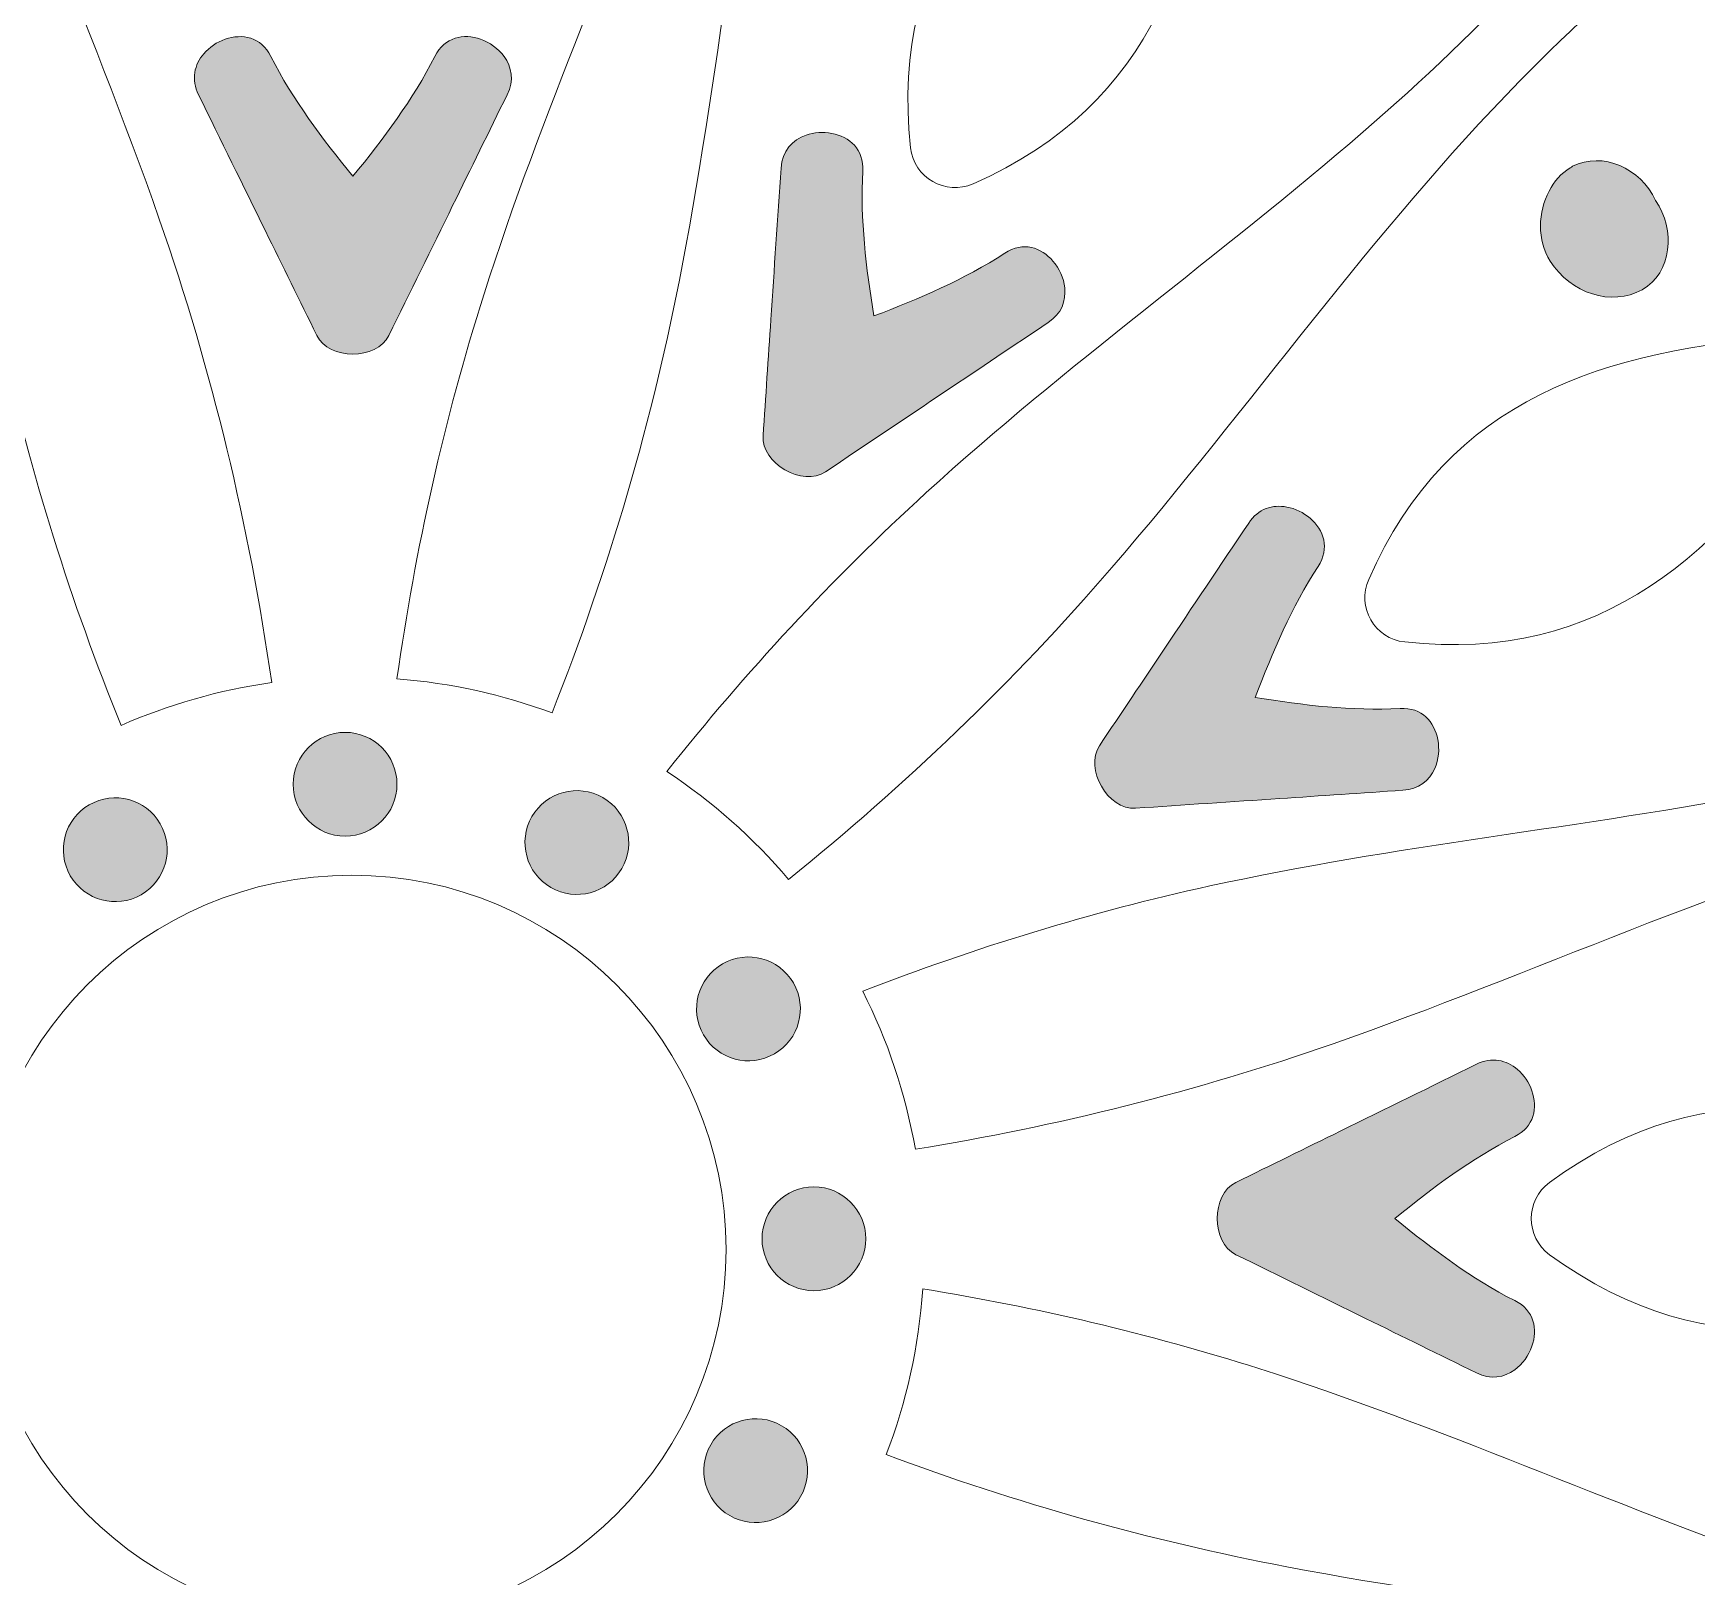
# Model space of a CAD drawing. Header units: millimetres. Extents: x -197 to 1097, y -667 to 136.
# Drawn here: x 378.3 to 418.11, y -59.59 to -22.66 of the extents above; entities that cross this region are included whole.
import ezdxf

# ---------------------------------------------------------------- set-up
doc = ezdxf.new("R2010")
doc.units = ezdxf.units.MM
doc.header["$MEASUREMENT"] = 0
doc.layers.add('engraving', color=7, linetype='Continuous')
doc.layers.add('Layer 5', color=7, linetype='Continuous')

# ---------------------------------------------------------------- blocks, each defined once
blk = doc.blocks.new('block 2')
at = {"layer": 'engraving'}
h = blk.add_hatch(color=1, dxfattribs=at)
h.dxf.hatch_style = 2
edge = h.paths.add_edge_path()
edge.add_spline(control_points=[(382.89, -22.807), (382.693, -22.874), (382.513, -22.996), (382.378, -23.154), (382.158, -23.412), (382.065, -23.764), (382.255, -24.136), (382.786, -25.222), (383.32, -26.307), (383.854, -27.392), (384.263, -28.225), (384.673, -29.058), (385.082, -29.892), (385.374, -30.488), (386.518, -30.488), (386.809, -29.892), (387.317, -28.857), (387.826, -27.822), (388.334, -26.787), (388.769, -25.904), (389.204, -25.02), (389.637, -24.136), (389.811, -23.795), (389.747, -23.468), (389.565, -23.217), (389.428, -23.029), (389.224, -22.883), (389.001, -22.807), (388.6, -22.664), (388.139, -22.749), (387.909, -23.218), (387.378, -24.255), (386.686, -25.18), (385.946, -26.086), (385.206, -25.18), (384.513, -24.255), (383.982, -23.218), (383.753, -22.749), (383.292, -22.665), (382.89, -22.807)], knot_values=[0, 0, 0, 0, 1, 1, 1, 2, 2, 2, 3, 3, 3, 4, 4, 4, 5, 5, 5, 6, 6, 6, 7, 7, 7, 8, 8, 8, 9, 9, 9, 10, 10, 10, 11, 11, 11, 12, 12, 12, 13, 13, 13, 13], degree=3, periodic=1)
h = blk.add_hatch(color=1, dxfattribs=at)
h.dxf.hatch_style = 2
edge = h.paths.add_edge_path()
edge.add_spline(control_points=[(397.259, -33.155), (398.217, -32.512), (399.175, -31.871), (400.132, -31.229), (400.951, -30.681), (401.769, -30.133), (402.586, -29.583), (402.908, -29.375), (403.015, -29.061), (402.983, -28.752), (402.959, -28.52), (402.856, -28.292), (402.7, -28.115), (402.424, -27.791), (401.982, -27.633), (401.549, -27.925), (400.571, -28.557), (399.508, -29.013), (398.415, -29.427), (398.226, -28.273), (398.089, -27.125), (398.148, -25.961), (398.184, -25.441), (397.827, -25.137), (397.408, -25.06), (397.204, -25.019), (396.986, -25.035), (396.791, -25.104), (396.471, -25.217), (396.214, -25.476), (396.193, -25.892), (396.111, -27.099), (396.03, -28.305), (395.95, -29.512), (395.888, -30.438), (395.826, -31.365), (395.763, -32.291), (395.718, -32.953), (396.709, -33.525), (397.259, -33.155)], knot_values=[0, 0, 0, 0, 1, 1, 1, 2, 2, 2, 3, 3, 3, 4, 4, 4, 5, 5, 5, 6, 6, 6, 7, 7, 7, 8, 8, 8, 9, 9, 9, 10, 10, 10, 11, 11, 11, 12, 12, 12, 13, 13, 13, 13], degree=3, periodic=1)
h = blk.add_hatch(color=1, dxfattribs=at)
h.dxf.hatch_style = 2
edge = h.paths.add_edge_path()
edge.add_spline(control_points=[(417.12, -26.662), (416.765, -25.884), (415.853, -25.487), (415.137, -25.847), (415.115, -25.858), (415.098, -25.875), (415.078, -25.887), (414.866, -26.012), (414.695, -26.205), (414.574, -26.439), (414.312, -26.94), (414.278, -27.609), (414.598, -28.114), (415.089, -28.889), (416.069, -29.208), (416.802, -28.799), (417.516, -28.401), (417.608, -27.361), (417.12, -26.662)], knot_values=[0, 0, 0, 0, 1, 1, 1, 2, 2, 2, 3, 3, 3, 4, 4, 4, 5, 5, 5, 6, 6, 6, 6], degree=3, periodic=1)
h = blk.add_hatch(color=1, dxfattribs=at)
h.dxf.hatch_style = 2
edge = h.paths.add_edge_path()
edge.add_spline(control_points=[(404.678, -41.206), (405.828, -41.128), (406.979, -41.051), (408.129, -40.974), (409.112, -40.908), (410.094, -40.843), (411.077, -40.776), (411.459, -40.757), (411.71, -40.538), (411.836, -40.254), (411.931, -40.041), (411.956, -39.792), (411.91, -39.561), (411.833, -39.142), (411.529, -38.785), (411.008, -38.821), (409.844, -38.879), (408.697, -38.743), (407.543, -38.554), (407.957, -37.461), (408.412, -36.399), (409.045, -35.42), (409.336, -34.987), (409.178, -34.545), (408.854, -34.269), (408.698, -34.132), (408.502, -34.037), (408.298, -33.999), (407.964, -33.937), (407.612, -34.033), (407.386, -34.383), (406.711, -35.386), (406.038, -36.391), (405.365, -37.396), (404.849, -38.167), (404.332, -38.939), (403.814, -39.709), (403.444, -40.26), (404.016, -41.251), (404.678, -41.206)], knot_values=[0, 0, 0, 0, 1, 1, 1, 2, 2, 2, 3, 3, 3, 4, 4, 4, 5, 5, 5, 6, 6, 6, 7, 7, 7, 8, 8, 8, 9, 9, 9, 10, 10, 10, 11, 11, 11, 12, 12, 12, 13, 13, 13, 13], degree=3, periodic=1)
h = blk.add_hatch(color=1, dxfattribs=at)
h.dxf.hatch_style = 2
edge = h.paths.add_edge_path()
edge.add_spline(control_points=[(387.002, -40.632), (387.002, -39.946), (386.446, -39.39), (385.76, -39.39), (385.074, -39.39), (384.518, -39.946), (384.518, -40.632), (384.518, -41.318), (385.074, -41.874), (385.76, -41.874), (386.446, -41.874), (387.002, -41.318), (387.002, -40.632)], knot_values=[0, 0, 0, 0, 1, 1, 1, 2, 2, 2, 3, 3, 3, 4, 4, 4, 4], degree=3, periodic=1)
h = blk.add_hatch(color=1, dxfattribs=at)
h.dxf.hatch_style = 2
edge = h.paths.add_edge_path()
edge.add_spline(control_points=[(379.638, -41.123), (379.044, -41.466), (378.841, -42.225), (379.184, -42.82), (379.527, -43.414), (380.286, -43.617), (380.88, -43.274), (381.474, -42.931), (381.678, -42.172), (381.335, -41.578), (380.992, -40.983), (380.232, -40.78), (379.638, -41.123)], knot_values=[0, 0, 0, 0, 1, 1, 1, 2, 2, 2, 3, 3, 3, 4, 4, 4, 4], degree=3, periodic=1)
h = blk.add_hatch(color=1, dxfattribs=at)
h.dxf.hatch_style = 2
edge = h.paths.add_edge_path()
edge.add_spline(control_points=[(391.928, -40.951), (391.334, -40.608), (390.574, -40.811), (390.231, -41.405), (389.888, -41.999), (390.092, -42.759), (390.686, -43.102), (391.28, -43.445), (392.039, -43.241), (392.382, -42.647), (392.725, -42.053), (392.522, -41.294), (391.928, -40.951)], knot_values=[0, 0, 0, 0, 1, 1, 1, 2, 2, 2, 3, 3, 3, 4, 4, 4, 4], degree=3, periodic=1)
h = blk.add_hatch(color=1, dxfattribs=at)
h.dxf.hatch_style = 2
edge = h.paths.add_edge_path()
edge.add_spline(control_points=[(396.034, -47.082), (396.628, -46.739), (396.832, -45.98), (396.489, -45.386), (396.146, -44.792), (395.386, -44.588), (394.792, -44.931), (394.198, -45.274), (393.995, -46.034), (394.338, -46.628), (394.681, -47.222), (395.44, -47.425), (396.034, -47.082)], knot_values=[0, 0, 0, 0, 1, 1, 1, 2, 2, 2, 3, 3, 3, 4, 4, 4, 4], degree=3, periodic=1)
h = blk.add_hatch(color=1, dxfattribs=at)
h.dxf.hatch_style = 2
edge = h.paths.add_edge_path()
edge.add_spline(control_points=[(413.752, -54.642), (413.941, -54.505), (414.087, -54.302), (414.163, -54.079), (414.305, -53.677), (414.221, -53.216), (413.752, -52.987), (412.715, -52.456), (411.789, -51.763), (410.884, -51.023), (411.789, -50.283), (412.714, -49.591), (413.752, -49.06), (414.22, -48.83), (414.305, -48.369), (414.162, -47.968), (414.096, -47.77), (413.973, -47.59), (413.816, -47.456), (413.558, -47.235), (413.205, -47.142), (412.834, -47.332), (411.748, -47.864), (410.663, -48.398), (409.578, -48.931), (408.744, -49.341), (407.911, -49.751), (407.077, -50.159), (406.482, -50.451), (406.482, -51.595), (407.077, -51.887), (408.112, -52.394), (409.147, -52.903), (410.182, -53.412), (411.066, -53.846), (411.949, -54.281), (412.834, -54.714), (413.175, -54.889), (413.501, -54.825), (413.752, -54.642)], knot_values=[0, 0, 0, 0, 1, 1, 1, 2, 2, 2, 3, 3, 3, 4, 4, 4, 5, 5, 5, 6, 6, 6, 7, 7, 7, 8, 8, 8, 9, 9, 9, 10, 10, 10, 11, 11, 11, 12, 12, 12, 13, 13, 13, 13], degree=3, periodic=1)
h = blk.add_hatch(color=1, dxfattribs=at)
h.dxf.hatch_style = 2
edge = h.paths.add_edge_path()
edge.add_spline(control_points=[(395.738, -51.507), (395.738, -52.193), (396.294, -52.749), (396.98, -52.749), (397.666, -52.749), (398.222, -52.193), (398.222, -51.507), (398.222, -50.821), (397.666, -50.265), (396.98, -50.265), (396.294, -50.265), (395.738, -50.821), (395.738, -51.507)], knot_values=[0, 0, 0, 0, 1, 1, 1, 2, 2, 2, 3, 3, 3, 4, 4, 4, 4], degree=3, periodic=1)
h = blk.add_hatch(color=1, dxfattribs=at)
h.dxf.hatch_style = 2
edge = h.paths.add_edge_path()
edge.add_spline(control_points=[(396.661, -57.675), (397.004, -57.081), (396.801, -56.322), (396.207, -55.979), (395.613, -55.636), (394.853, -55.839), (394.51, -56.433), (394.167, -57.027), (394.371, -57.787), (394.965, -58.13), (395.559, -58.473), (396.318, -58.269), (396.661, -57.675)], knot_values=[0, 0, 0, 0, 1, 1, 1, 2, 2, 2, 3, 3, 3, 4, 4, 4, 4], degree=3, periodic=1)
at = {"layer": 'engraving', "lineweight": 0}
for points, knots in [([(382.89, -22.807), (382.693, -22.874), (382.513, -22.996), (382.378, -23.154), (382.158, -23.412), (382.065, -23.764), (382.255, -24.136), (382.786, -25.222), (383.32, -26.307), (383.854, -27.392), (384.263, -28.225), (384.673, -29.058), (385.082, -29.892), (385.374, -30.488), (386.518, -30.488), (386.809, -29.892), (387.317, -28.857), (387.826, -27.822), (388.334, -26.787), (388.769, -25.904), (389.204, -25.02), (389.637, -24.136), (389.811, -23.795), (389.747, -23.468), (389.565, -23.217), (389.428, -23.029), (389.224, -22.883), (389.001, -22.807), (388.6, -22.664), (388.139, -22.749), (387.909, -23.218), (387.378, -24.255), (386.686, -25.18), (385.946, -26.086), (385.206, -25.18), (384.513, -24.255), (383.982, -23.218), (383.753, -22.749), (383.292, -22.665), (382.89, -22.807)], [0, 0, 0, 0, 1, 1, 1, 2, 2, 2, 3, 3, 3, 4, 4, 4, 5, 5, 5, 6, 6, 6, 7, 7, 7, 8, 8, 8, 9, 9, 9, 10, 10, 10, 11, 11, 11, 12, 12, 12, 13, 13, 13, 13]), ([(397.259, -33.155), (398.217, -32.512), (399.175, -31.871), (400.132, -31.229), (400.951, -30.681), (401.769, -30.133), (402.586, -29.583), (402.908, -29.375), (403.015, -29.061), (402.983, -28.752), (402.959, -28.52), (402.856, -28.292), (402.7, -28.115), (402.424, -27.791), (401.982, -27.633), (401.549, -27.925), (400.571, -28.557), (399.508, -29.013), (398.415, -29.427), (398.226, -28.273), (398.089, -27.125), (398.148, -25.961), (398.184, -25.441), (397.827, -25.137), (397.408, -25.06), (397.204, -25.019), (396.986, -25.035), (396.791, -25.104), (396.471, -25.217), (396.214, -25.476), (396.193, -25.892), (396.111, -27.099), (396.03, -28.305), (395.95, -29.512), (395.888, -30.438), (395.826, -31.365), (395.763, -32.291), (395.718, -32.953), (396.709, -33.525), (397.259, -33.155)], [0, 0, 0, 0, 1, 1, 1, 2, 2, 2, 3, 3, 3, 4, 4, 4, 5, 5, 5, 6, 6, 6, 7, 7, 7, 8, 8, 8, 9, 9, 9, 10, 10, 10, 11, 11, 11, 12, 12, 12, 13, 13, 13, 13]), ([(417.12, -26.662), (416.765, -25.884), (415.853, -25.487), (415.137, -25.847), (415.115, -25.858), (415.098, -25.875), (415.078, -25.887), (414.866, -26.012), (414.695, -26.205), (414.574, -26.439), (414.312, -26.94), (414.278, -27.609), (414.598, -28.114), (415.089, -28.889), (416.069, -29.208), (416.802, -28.799), (417.516, -28.401), (417.608, -27.361), (417.12, -26.662)], [0, 0, 0, 0, 1, 1, 1, 2, 2, 2, 3, 3, 3, 4, 4, 4, 5, 5, 5, 6, 6, 6, 6]), ([(404.678, -41.206), (405.828, -41.128), (406.979, -41.051), (408.129, -40.974), (409.112, -40.908), (410.094, -40.843), (411.077, -40.776), (411.459, -40.757), (411.71, -40.538), (411.836, -40.254), (411.931, -40.041), (411.956, -39.792), (411.91, -39.561), (411.833, -39.142), (411.529, -38.785), (411.008, -38.821), (409.844, -38.879), (408.697, -38.743), (407.543, -38.554), (407.957, -37.461), (408.412, -36.399), (409.045, -35.42), (409.336, -34.987), (409.178, -34.545), (408.854, -34.269), (408.698, -34.132), (408.502, -34.037), (408.298, -33.999), (407.964, -33.937), (407.612, -34.033), (407.386, -34.383), (406.711, -35.386), (406.038, -36.391), (405.365, -37.396), (404.849, -38.167), (404.332, -38.939), (403.814, -39.709), (403.444, -40.26), (404.016, -41.251), (404.678, -41.206)], [0, 0, 0, 0, 1, 1, 1, 2, 2, 2, 3, 3, 3, 4, 4, 4, 5, 5, 5, 6, 6, 6, 7, 7, 7, 8, 8, 8, 9, 9, 9, 10, 10, 10, 11, 11, 11, 12, 12, 12, 13, 13, 13, 13]), ([(387.002, -40.632), (387.002, -39.946), (386.446, -39.39), (385.76, -39.39), (385.074, -39.39), (384.518, -39.946), (384.518, -40.632), (384.518, -41.318), (385.074, -41.874), (385.76, -41.874), (386.446, -41.874), (387.002, -41.318), (387.002, -40.632)], [0, 0, 0, 0, 1, 1, 1, 2, 2, 2, 3, 3, 3, 4, 4, 4, 4]), ([(379.638, -41.123), (379.044, -41.466), (378.841, -42.225), (379.184, -42.82), (379.527, -43.414), (380.286, -43.617), (380.88, -43.274), (381.474, -42.931), (381.678, -42.172), (381.335, -41.578), (380.992, -40.983), (380.232, -40.78), (379.638, -41.123)], [0, 0, 0, 0, 1, 1, 1, 2, 2, 2, 3, 3, 3, 4, 4, 4, 4]), ([(391.928, -40.951), (391.334, -40.608), (390.574, -40.811), (390.231, -41.405), (389.888, -41.999), (390.092, -42.759), (390.686, -43.102), (391.28, -43.445), (392.039, -43.241), (392.382, -42.647), (392.725, -42.053), (392.522, -41.294), (391.928, -40.951)], [0, 0, 0, 0, 1, 1, 1, 2, 2, 2, 3, 3, 3, 4, 4, 4, 4]), ([(396.034, -47.082), (396.628, -46.739), (396.832, -45.98), (396.489, -45.386), (396.146, -44.792), (395.386, -44.588), (394.792, -44.931), (394.198, -45.274), (393.995, -46.034), (394.338, -46.628), (394.681, -47.222), (395.44, -47.425), (396.034, -47.082)], [0, 0, 0, 0, 1, 1, 1, 2, 2, 2, 3, 3, 3, 4, 4, 4, 4]), ([(413.752, -54.642), (413.941, -54.505), (414.087, -54.302), (414.163, -54.079), (414.305, -53.677), (414.221, -53.216), (413.752, -52.987), (412.715, -52.456), (411.789, -51.763), (410.884, -51.023), (411.789, -50.283), (412.714, -49.591), (413.752, -49.06), (414.22, -48.83), (414.305, -48.369), (414.162, -47.968), (414.096, -47.77), (413.973, -47.59), (413.816, -47.456), (413.558, -47.235), (413.205, -47.142), (412.834, -47.332), (411.748, -47.864), (410.663, -48.398), (409.578, -48.931), (408.744, -49.341), (407.911, -49.751), (407.077, -50.159), (406.482, -50.451), (406.482, -51.595), (407.077, -51.887), (408.112, -52.394), (409.147, -52.903), (410.182, -53.412), (411.066, -53.846), (411.949, -54.281), (412.834, -54.714), (413.175, -54.889), (413.501, -54.825), (413.752, -54.642)], [0, 0, 0, 0, 1, 1, 1, 2, 2, 2, 3, 3, 3, 4, 4, 4, 5, 5, 5, 6, 6, 6, 7, 7, 7, 8, 8, 8, 9, 9, 9, 10, 10, 10, 11, 11, 11, 12, 12, 12, 13, 13, 13, 13]), ([(395.738, -51.507), (395.738, -52.193), (396.294, -52.749), (396.98, -52.749), (397.666, -52.749), (398.222, -52.193), (398.222, -51.507), (398.222, -50.821), (397.666, -50.265), (396.98, -50.265), (396.294, -50.265), (395.738, -50.821), (395.738, -51.507)], [0, 0, 0, 0, 1, 1, 1, 2, 2, 2, 3, 3, 3, 4, 4, 4, 4]), ([(396.661, -57.675), (397.004, -57.081), (396.801, -56.322), (396.207, -55.979), (395.613, -55.636), (394.853, -55.839), (394.51, -56.433), (394.167, -57.027), (394.371, -57.787), (394.965, -58.13), (395.559, -58.473), (396.318, -58.269), (396.661, -57.675)], [0, 0, 0, 0, 1, 1, 1, 2, 2, 2, 3, 3, 3, 4, 4, 4, 4])]:
    blk.add_open_spline(points, degree=3, knots=knots, dxfattribs=at)

msp = doc.modelspace()

# ---------------------------------------------------------------- linework, layer by layer
at = {"layer": 'Layer 5', "lineweight": 0}
for points, knots in [([(577.258, -48.982), (577.258, -48.982), (556.157, -24.14), (556.157, -24.14), (558.66, -25.373), (561.462, -25.238), (563.306, -22.125), (566.591, -16.58), (561.229, -9.823), (557.774, -5.756), (553.219, -0.395), (547.683, 4.04), (542.116, 8.296), (542.052, 8.345), (541.988, 8.38), (541.925, 8.407), (539.241, 10.859), (536.129, 12.852), (532.93, 14.607), (533.15, 15.085), (533.369, 15.567), (533.586, 16.053), (534.043, 15.912), (534.499, 15.759), (534.95, 15.579), (537.777, 14.447), (540.339, 12.805), (543.034, 11.412), (545.808, 9.977), (549.035, 8.883), (552.111, 9.89), (554.453, 10.657), (556.399, 12.631), (557.003, 15.01), (557.641, 17.52), (556.783, 20.129), (554.577, 21.637), (552.02, 23.386), (548.837, 23.111), (545.979, 22.579), (542.372, 21.907), (538.844, 20.855), (535.281, 20.023), (537.088, 24.447), (538.749, 29.154), (540.247, 34.108), (540.569, 35.174), (540.426, 36.35), (539.857, 37.337), (539.287, 38.324), (538.339, 39.036), (537.254, 39.29), (531.402, 40.66), (525.732, 41.666), (520.299, 42.317), (523.166, 45.555), (526.393, 48.491), (529.215, 51.791), (531.105, 54), (532.935, 56.619), (532.699, 59.708), (532.496, 62.372), (530.665, 64.42), (528.172, 65.123), (525.81, 65.789), (523.128, 65.09), (521.293, 63.446), (518.883, 61.285), (518.216, 57.943), (518.072, 54.824), (517.931, 51.793), (518.072, 48.753), (517.639, 45.739), (517.487, 44.685), (517.24, 43.668), (516.921, 42.678), (516.526, 42.715), (516.128, 42.757), (515.736, 42.789), (515.909, 46.98), (515.818, 51.267), (514.916, 55.366), (514.923, 55.434), (514.925, 55.507), (514.915, 55.587), (514.012, 62.536), (512.94, 69.548), (510.574, 76.173), (508.779, 81.199), (505.609, 89.221), (499.164, 89.149), (495.821, 89.112), (494.272, 87.093), (493.911, 84.59), (493.911, 84.59), (484.417, 111.176), (484.417, 111.176), (484.417, 111.176), (483.804, 112.887), (483.804, 112.887), (483.101, 114.677), (481.282, 115.728), (479.351, 115.44), (479.351, 115.44), (446.037, 109.358), (446.037, 109.358), (448.869, 110.84), (450.706, 113.539), (448.724, 117.063), (445.564, 122.68), (437.032, 121.415), (431.781, 120.456), (424.861, 119.193), (418.253, 116.616), (411.783, 113.923), (411.709, 113.892), (411.647, 113.854), (411.591, 113.813), (408.184, 112.733), (404.954, 111.072), (401.882, 109.217), (401.569, 109.657), (401.252, 110.097), (400.931, 110.537), (401.241, 110.819), (401.559, 111.095), (401.893, 111.358), (404.286, 113.24), (406.989, 114.638), (409.544, 116.275), (412.173, 117.96), (414.734, 120.208), (415.4, 123.376), (415.907, 125.787), (415.17, 128.459), (413.412, 130.172), (411.558, 131.98), (408.869, 132.541), (406.46, 131.385), (403.667, 130.044), (402.314, 127.151), (401.345, 124.409), (400.145, 121.013), (399.301, 117.499), (398.266, 114.058), (395.433, 117.681), (392.308, 121.317), (388.912, 124.935), (388.151, 125.747), (387.06, 126.212), (385.92, 126.212), (384.78, 126.212), (383.69, 125.746), (382.928, 124.935), (378.724, 120.455), (374.935, 115.948), (371.602, 111.473), (370.123, 115.746), (369.178, 120.215), (367.665, 124.498), (366.696, 127.239), (365.344, 130.133), (362.551, 131.473), (360.141, 132.63), (357.453, 132.068), (355.598, 130.261), (353.84, 128.548), (353.104, 125.875), (353.611, 123.464), (354.276, 120.297), (356.837, 118.049), (359.467, 116.364), (362.021, 114.727), (364.724, 113.329), (367.118, 111.446), (368.091, 110.681), (368.953, 109.825), (369.743, 108.91), (369.54, 108.624), (369.338, 108.338), (369.14, 108.052), (369.126, 108.062), (369.115, 108.074), (369.1, 108.084), (365.446, 110.421), (361.563, 112.588), (357.419, 113.901), (357.364, 113.942), (357.302, 113.98), (357.228, 114.011), (350.758, 116.704), (344.149, 119.281), (337.229, 120.545), (331.979, 121.504), (323.447, 122.769), (320.287, 117.152), (318.553, 114.069), (319.741, 111.618), (321.961, 110.06), (321.961, 110.06), (294.255, 115.12), (294.255, 115.12), (294.255, 115.12), (292.463, 115.444), (292.463, 115.444), (290.559, 115.727), (288.74, 114.675), (288.029, 112.866), (288.029, 112.866), (275.706, 78.362), (275.706, 78.362), (276.973, 82.406), (276.154, 87.368), (270.892, 87.426), (264.447, 87.498), (261.277, 79.477), (259.482, 74.45), (257.116, 67.825), (256.044, 60.814), (255.141, 53.864), (255.131, 53.784), (255.133, 53.712), (255.14, 53.643), (254.349, 50.048), (254.182, 46.308), (254.269, 42.615), (253.754, 42.564), (253.241, 42.515), (252.722, 42.458), (252.601, 42.97), (252.493, 43.487), (252.417, 44.017), (251.984, 47.031), (252.125, 50.071), (251.984, 53.101), (251.84, 56.221), (251.173, 59.563), (248.763, 61.723), (246.928, 63.368), (244.246, 64.066), (241.884, 63.4), (239.391, 62.698), (237.56, 60.65), (237.357, 57.985), (237.121, 54.896), (238.951, 52.278), (240.841, 50.068), (243.272, 47.226), (246.006, 44.654), (248.55, 41.925), (244.035, 41.285), (239.372, 40.411), (234.586, 39.29), (233.502, 39.035), (232.554, 38.324), (231.984, 37.337), (231.414, 36.35), (231.272, 35.173), (231.594, 34.107), (233.348, 28.308), (235.324, 22.844), (237.497, 17.781), (232.943, 18.629), (228.498, 20.093), (223.924, 20.944), (221.066, 21.476), (217.883, 21.751), (215.326, 20.003), (213.12, 18.495), (212.262, 15.885), (212.9, 13.375), (213.504, 10.997), (215.45, 9.023), (217.792, 8.256), (220.868, 7.249), (224.095, 8.343), (226.869, 9.777), (229.564, 11.171), (232.126, 12.813), (234.953, 13.945), (236.189, 14.439), (237.451, 14.772), (238.729, 15), (238.871, 14.689), (239.014, 14.381), (239.158, 14.074), (239.059, 14.06), (238.959, 14.033), (238.856, 13.98), (235.006, 11.985), (231.187, 9.705), (227.978, 6.773), (227.915, 6.746), (227.851, 6.711), (227.787, 6.662), (222.22, 2.405), (216.684, -2.029), (212.129, -7.39), (208.674, -11.458), (203.312, -18.214), (206.597, -23.759), (208.712, -27.332), (212.089, -26.983), (214.83, -25.145), (214.83, -25.145), (195.758, -47.595), (195.758, -47.595), (195.758, -47.595), (194.582, -48.982), (194.582, -48.982), (193.383, -50.487), (193.383, -52.589), (194.597, -54.112), (194.597, -54.112), (217.806, -81.434), (217.806, -81.434), (214.929, -78.439), (210.295, -76.921), (207.642, -81.4), (204.358, -86.945), (209.719, -93.701), (213.175, -97.769), (217.73, -103.13), (223.265, -107.564), (228.833, -111.821), (228.897, -111.87), (228.96, -111.904), (229.024, -111.932), (231.861, -114.524), (235.175, -116.606), (238.567, -118.433), (238.368, -118.872), (238.17, -119.315), (237.974, -119.761), (237.309, -119.58), (236.65, -119.364), (235.999, -119.103), (233.172, -117.972), (230.609, -116.33), (227.915, -114.936), (225.141, -113.502), (221.913, -112.408), (218.837, -113.415), (216.496, -114.182), (214.55, -116.155), (213.945, -118.534), (213.307, -121.044), (214.165, -123.654), (216.371, -125.162), (218.929, -126.91), (222.111, -126.635), (224.97, -126.103), (228.84, -125.383), (232.619, -124.225), (236.449, -123.371), (234.685, -127.716), (233.061, -132.331), (231.594, -137.183), (231.272, -138.248), (231.414, -139.425), (231.984, -140.412), (232.554, -141.4), (233.502, -142.111), (234.587, -142.366), (240.278, -143.698), (245.797, -144.687), (251.092, -145.339), (248.12, -148.779), (244.701, -151.846), (241.733, -155.316), (239.843, -157.525), (238.014, -160.144), (238.249, -163.232), (238.452, -165.897), (240.283, -167.945), (242.776, -168.647), (245.138, -169.313), (247.821, -168.615), (249.655, -166.97), (252.066, -164.81), (252.732, -161.468), (252.877, -158.349), (253.017, -155.318), (252.876, -152.278), (253.31, -149.264), (253.488, -148.025), (253.803, -146.838), (254.207, -145.685), (254.553, -145.719), (254.899, -145.754), (255.242, -145.785), (255.239, -145.812), (255.232, -145.837), (255.231, -145.866), (255.033, -150.198), (255.099, -154.645), (256.033, -158.89), (256.025, -158.959), (256.023, -159.031), (256.034, -159.111), (256.936, -166.061), (258.009, -173.072), (260.374, -179.697), (262.169, -184.724), (265.34, -192.745), (271.784, -192.673), (276.54, -192.62), (277.668, -188.562), (276.906, -184.795), (276.906, -184.795), (287.424, -214.251), (287.424, -214.251), (287.424, -214.251), (288.038, -215.965), (288.038, -215.965), (288.743, -217.758), (290.563, -218.808), (292.489, -218.516), (292.489, -218.516), (325.963, -212.405), (325.963, -212.405), (322.571, -213.732), (320.006, -216.644), (322.225, -220.588), (325.385, -226.205), (333.917, -224.94), (339.167, -223.981), (346.087, -222.717), (352.696, -220.14), (359.166, -217.447), (359.24, -217.416), (359.302, -217.378), (359.357, -217.337), (363.079, -216.158), (366.589, -214.288), (369.912, -212.227), (370.184, -212.609), (370.459, -212.991), (370.737, -213.374), (370.212, -213.905), (369.655, -214.411), (369.056, -214.882), (366.662, -216.765), (363.959, -218.163), (361.405, -219.8), (358.775, -221.485), (356.214, -223.733), (355.549, -226.901), (355.042, -229.312), (355.778, -231.984), (357.536, -233.697), (359.391, -235.504), (362.08, -236.066), (364.489, -234.909), (367.282, -233.569), (368.635, -230.675), (369.603, -227.934), (370.937, -224.16), (371.831, -220.241), (373.036, -216.438), (376.01, -220.291), (379.315, -224.161), (382.928, -228.01), (383.69, -228.822), (384.78, -229.288), (385.921, -229.288), (387.06, -229.288), (388.15, -228.823), (388.913, -228.011), (392.817, -223.85), (396.362, -219.667), (399.518, -215.507), (400.899, -219.625), (401.83, -223.909), (403.283, -228.022), (404.252, -230.764), (405.605, -233.657), (408.398, -234.998), (410.807, -236.154), (413.496, -235.593), (415.351, -233.785), (417.108, -232.072), (417.845, -229.4), (417.338, -226.989), (416.672, -223.821), (414.111, -221.573), (411.482, -219.888), (408.927, -218.251), (406.225, -216.853), (403.831, -214.971), (402.986, -214.307), (402.222, -213.577), (401.519, -212.798), (401.751, -212.476), (401.979, -212.154), (402.206, -211.833), (405.756, -214.083), (409.52, -216.155), (413.529, -217.426), (413.585, -217.467), (413.647, -217.505), (413.721, -217.536), (420.191, -220.229), (426.799, -222.806), (433.719, -224.07), (438.97, -225.028), (447.502, -226.293), (450.662, -220.676), (452.784, -216.904), (450.53, -214.076), (447.362, -212.676), (447.362, -212.676), (477.588, -218.195), (477.588, -218.195), (477.588, -218.195), (479.377, -218.52), (479.377, -218.52), (481.278, -218.803), (483.1, -217.752), (483.812, -215.942), (483.812, -215.942), (494.719, -185.4), (494.719, -185.4), (494.791, -188.341), (496.281, -190.909), (500.057, -190.951), (506.501, -191.023), (509.672, -183.001), (511.467, -177.975), (513.832, -171.35), (514.904, -164.338), (515.807, -157.389), (515.818, -157.309), (515.816, -157.236), (515.808, -157.168), (516.625, -153.455), (516.778, -149.588), (516.671, -145.778), (517.16, -145.733), (517.651, -145.686), (518.145, -145.636), (518.304, -146.259), (518.438, -146.892), (518.531, -147.541), (518.965, -150.555), (518.824, -153.595), (518.964, -156.626), (519.109, -159.745), (519.775, -163.087), (522.186, -165.248), (524.02, -166.892), (526.703, -167.591), (529.065, -166.925), (531.558, -166.222), (533.389, -164.174), (533.592, -161.51), (533.827, -158.421), (531.998, -155.802), (530.108, -153.593), (527.592, -150.652), (524.754, -147.999), (522.137, -145.165), (527.007, -144.515), (532.061, -143.582), (537.256, -142.365), (538.34, -142.111), (539.288, -141.399), (539.857, -140.412), (540.427, -139.425), (540.569, -138.248), (540.246, -137.183), (538.572, -131.643), (536.692, -126.411), (534.633, -121.539), (538.776, -122.403), (542.847, -123.692), (547.024, -124.469), (549.883, -125.001), (553.065, -125.276), (555.623, -123.528), (557.829, -122.02), (558.687, -119.41), (558.049, -116.9), (557.444, -114.521), (555.498, -112.547), (553.157, -111.781), (550.081, -110.774), (546.853, -111.868), (544.079, -113.302), (541.385, -114.696), (538.822, -116.338), (535.995, -117.469), (535.084, -117.834), (534.159, -118.108), (533.224, -118.321), (533.05, -117.939), (532.875, -117.561), (532.699, -117.184), (536.342, -115.264), (539.93, -113.075), (542.97, -110.298), (543.034, -110.27), (543.098, -110.235), (543.162, -110.187), (548.729, -105.93), (554.264, -101.496), (558.819, -96.134), (562.275, -92.067), (567.636, -85.31), (564.352, -79.765), (562.491, -76.624), (559.656, -76.517), (557.135, -77.785), (557.135, -77.785), (576.083, -55.481), (576.083, -55.481), (576.083, -55.481), (577.258, -54.095), (577.258, -54.095), (578.458, -52.59), (578.458, -50.487), (577.258, -48.982)], [0, 0, 0, 0, 1, 1, 1, 2, 2, 2, 3, 3, 3, 4, 4, 4, 5, 5, 5, 6, 6, 6, 7, 7, 7, 8, 8, 8, 9, 9, 9, 10, 10, 10, 11, 11, 11, 12, 12, 12, 13, 13, 13, 14, 14, 14, 15, 15, 15, 16, 16, 16, 17, 17, 17, 18, 18, 18, 19, 19, 19, 20, 20, 20, 21, 21, 21, 22, 22, 22, 23, 23, 23, 24, 24, 24, 25, 25, 25, 26, 26, 26, 27, 27, 27, 28, 28, 28, 29, 29, 29, 30, 30, 30, 31, 31, 31, 32, 32, 32, 33, 33, 33, 34, 34, 34, 35, 35, 35, 36, 36, 36, 37, 37, 37, 38, 38, 38, 39, 39, 39, 40, 40, 40, 41, 41, 41, 42, 42, 42, 43, 43, 43, 44, 44, 44, 45, 45, 45, 46, 46, 46, 47, 47, 47, 48, 48, 48, 49, 49, 49, 50, 50, 50, 51, 51, 51, 52, 52, 52, 53, 53, 53, 54, 54, 54, 55, 55, 55, 56, 56, 56, 57, 57, 57, 58, 58, 58, 59, 59, 59, 60, 60, 60, 61, 61, 61, 62, 62, 62, 63, 63, 63, 64, 64, 64, 65, 65, 65, 66, 66, 66, 67, 67, 67, 68, 68, 68, 69, 69, 69, 70, 70, 70, 71, 71, 71, 72, 72, 72, 73, 73, 73, 74, 74, 74, 75, 75, 75, 76, 76, 76, 77, 77, 77, 78, 78, 78, 79, 79, 79, 80, 80, 80, 81, 81, 81, 82, 82, 82, 83, 83, 83, 84, 84, 84, 85, 85, 85, 86, 86, 86, 87, 87, 87, 88, 88, 88, 89, 89, 89, 90, 90, 90, 91, 91, 91, 92, 92, 92, 93, 93, 93, 94, 94, 94, 95, 95, 95, 96, 96, 96, 97, 97, 97, 98, 98, 98, 99, 99, 99, 100, 100, 100, 101, 101, 101, 102, 102, 102, 103, 103, 103, 104, 104, 104, 105, 105, 105, 106, 106, 106, 107, 107, 107, 108, 108, 108, 109, 109, 109, 110, 110, 110, 111, 111, 111, 112, 112, 112, 113, 113, 113, 114, 114, 114, 115, 115, 115, 116, 116, 116, 117, 117, 117, 118, 118, 118, 119, 119, 119, 120, 120, 120, 121, 121, 121, 122, 122, 122, 123, 123, 123, 124, 124, 124, 125, 125, 125, 126, 126, 126, 127, 127, 127, 128, 128, 128, 129, 129, 129, 130, 130, 130, 131, 131, 131, 132, 132, 132, 133, 133, 133, 134, 134, 134, 135, 135, 135, 136, 136, 136, 137, 137, 137, 138, 138, 138, 139, 139, 139, 140, 140, 140, 141, 141, 141, 142, 142, 142, 143, 143, 143, 144, 144, 144, 145, 145, 145, 146, 146, 146, 147, 147, 147, 148, 148, 148, 149, 149, 149, 150, 150, 150, 151, 151, 151, 152, 152, 152, 153, 153, 153, 154, 154, 154, 155, 155, 155, 156, 156, 156, 157, 157, 157, 158, 158, 158, 159, 159, 159, 160, 160, 160, 161, 161, 161, 162, 162, 162, 163, 163, 163, 164, 164, 164, 165, 165, 165, 166, 166, 166, 167, 167, 167, 168, 168, 168, 169, 169, 169, 170, 170, 170, 171, 171, 171, 172, 172, 172, 173, 173, 173, 174, 174, 174, 175, 175, 175, 176, 176, 176, 177, 177, 177, 178, 178, 178, 179, 179, 179, 180, 180, 180, 181, 181, 181, 182, 182, 182, 183, 183, 183, 184, 184, 184, 185, 185, 185, 186, 186, 186, 187, 187, 187, 188, 188, 188, 189, 189, 189, 190, 190, 190, 191, 191, 191, 192, 192, 192, 193, 193, 193, 194, 194, 194, 195, 195, 195, 196, 196, 196, 197, 197, 197, 198, 198, 198, 199, 199, 199, 200, 200, 200, 201, 201, 201, 202, 202, 202, 203, 203, 203, 204, 204, 204, 205, 205, 205, 206, 206, 206, 207, 207, 207, 207]), ([(384.003, -38.199), (382.737, -38.377), (381.527, -38.727), (380.397, -39.226), (379.201, -36.266), (378.232, -33.214), (377.542, -30.065), (376.576, -25.66), (376.14, -21.13), (375.294, -16.697), (373.888, -9.337), (371.066, -1.584), (364.295, 2.498), (362.667, 3.479), (360.724, 4.213), (358.703, 4.438), (365.568, 7.789), (373.135, 9.917), (381.12, 10.529), (380.204, 9.85), (379.404, 9.074), (378.82, 8.397), (373.696, 2.457), (374.173, -5.931), (376.111, -12.84), (377.476, -17.706), (379.646, -22.336), (381.314, -27.115), (382.58, -30.744), (383.464, -34.444), (384.003, -38.199)], [0, 0, 0, 0, 1, 1, 1, 2, 2, 2, 3, 3, 3, 4, 4, 4, 5, 5, 5, 6, 6, 6, 7, 7, 7, 8, 8, 8, 9, 9, 9, 10, 10, 10, 10]), ([(393.896, 5.929), (392.929, 7.68), (391.524, 9.368), (389.766, 10.59), (398.04, 10.083), (405.883, 7.956), (412.978, 4.518), (411.668, 4.419), (410.392, 4.113), (409.425, 3.776), (402.018, 1.193), (398.237, -6.309), (396.46, -13.262), (395.209, -18.158), (394.774, -23.253), (393.829, -28.226), (393.128, -31.914), (392.075, -35.479), (390.712, -38.925), (389.542, -38.489), (388.296, -38.21), (387, -38.109), (387.445, -34.998), (388.126, -31.919), (389.087, -28.895), (390.453, -24.597), (392.341, -20.456), (393.824, -16.193), (396.287, -9.116), (397.72, -0.991), (393.896, 5.929)], [0, 0, 0, 0, 1, 1, 1, 2, 2, 2, 3, 3, 3, 4, 4, 4, 5, 5, 5, 6, 6, 6, 7, 7, 7, 8, 8, 8, 9, 9, 9, 10, 10, 10, 10]), ([(399.67, -33.654), (403.002, -30.614), (406.708, -27.972), (410.124, -25.022), (415.795, -20.125), (421.098, -13.804), (421.248, -5.9), (421.288, -3.732), (420.848, -1.37), (419.761, 0.686), (426.856, -3.928), (432.957, -9.946), (437.666, -16.972), (436.322, -16.225), (434.797, -15.753), (433.619, -15.529), (425.913, -14.062), (418.887, -18.669), (413.873, -23.801), (410.341, -27.416), (407.416, -31.611), (404.112, -35.445), (401.747, -38.188), (399.157, -40.668), (396.371, -42.907), (395.529, -41.915), (394.55, -41.045), (393.461, -40.325), (395.346, -37.952), (397.409, -35.716), (399.67, -33.654)], [0, 0, 0, 0, 1, 1, 1, 2, 2, 2, 3, 3, 3, 4, 4, 4, 5, 5, 5, 6, 6, 6, 7, 7, 7, 8, 8, 8, 9, 9, 9, 10, 10, 10, 10]), ([(405.114, -15.32), (405.468, -15.078), (405.826, -15.142), (406.096, -15.351), (406.41, -15.481), (406.643, -15.759), (406.611, -16.184), (406.27, -20.624), (405.155, -24.344), (400.79, -26.265), (400.127, -26.557), (399.373, -26.122), (399.294, -25.401), (398.775, -20.662), (401.434, -17.838), (405.114, -15.32)], [0, 0, 0, 0, 1, 1, 1, 2, 2, 2, 3, 3, 3, 4, 4, 4, 5, 5, 5, 5]), ([(419.826, -40.818), (427.186, -39.413), (434.939, -36.591), (439.02, -29.82), (440.262, -27.759), (441.109, -25.195), (441.025, -22.607), (445.113, -30.363), (447.616, -39.079), (448.088, -48.324), (447.299, -46.72), (445.987, -45.265), (444.92, -44.344), (438.979, -39.221), (430.591, -39.698), (423.682, -41.636), (418.817, -43), (414.186, -45.171), (409.407, -46.839), (406.128, -47.983), (402.791, -48.817), (399.408, -49.365), (399.172, -48.027), (398.742, -46.756), (398.147, -45.582), (400.84, -44.541), (403.609, -43.691), (406.457, -43.066), (410.862, -42.1), (415.392, -41.665), (419.826, -40.818)], [0, 0, 0, 0, 1, 1, 1, 2, 2, 2, 3, 3, 3, 4, 4, 4, 5, 5, 5, 6, 6, 6, 7, 7, 7, 8, 8, 8, 9, 9, 9, 10, 10, 10, 10]), ([(410.257, -35.731), (412.178, -31.368), (415.892, -30.252), (420.338, -29.911), (420.765, -29.878), (421.043, -30.113), (421.173, -30.429), (421.38, -30.699), (421.443, -31.056), (421.202, -31.407), (418.687, -35.083), (415.861, -37.746), (411.121, -37.228), (410.4, -37.149), (409.965, -36.395), (410.257, -35.731)], [0, 0, 0, 0, 1, 1, 1, 2, 2, 2, 3, 3, 3, 4, 4, 4, 5, 5, 5, 5]), ([(385.921, -60.716), (380.976, -60.716), (376.967, -56.708), (376.967, -51.762), (376.967, -46.817), (380.976, -42.808), (385.921, -42.808), (390.867, -42.808), (394.876, -46.817), (394.876, -51.762), (394.876, -56.708), (390.867, -60.716), (385.921, -60.716)], [0, 0, 0, 0, 1, 1, 1, 2, 2, 2, 3, 3, 3, 4, 4, 4, 4]), ([(426.227, -51.887), (422.211, -53.812), (418.432, -54.706), (414.586, -51.887), (414.002, -51.458), (414.002, -50.588), (414.586, -50.159), (418.431, -47.341), (422.206, -48.231), (426.227, -50.159), (426.613, -50.344), (426.736, -50.687), (426.691, -51.025), (426.735, -51.362), (426.611, -51.703), (426.227, -51.887)], [0, 0, 0, 0, 1, 1, 1, 2, 2, 2, 3, 3, 3, 4, 4, 4, 5, 5, 5, 5]), ([(423.261, -61.985), (418.364, -60.734), (413.269, -60.299), (408.296, -59.354), (405.005, -58.728), (401.81, -57.827), (398.711, -56.672), (399.19, -55.426), (399.491, -54.094), (399.585, -52.704), (402.298, -53.147), (404.983, -53.771), (407.627, -54.611), (411.926, -55.977), (416.066, -57.865), (420.329, -59.349), (427.406, -61.812), (435.531, -63.244), (442.451, -59.421), (444.769, -58.14), (446.978, -56.092), (448.137, -53.472), (447.839, -63.209), (445.292, -72.389), (441.002, -80.513), (441.254, -78.587), (440.809, -76.414), (440.298, -74.95), (437.715, -67.543), (430.213, -63.762), (423.261, -61.985)], [0, 0, 0, 0, 1, 1, 1, 2, 2, 2, 3, 3, 3, 4, 4, 4, 5, 5, 5, 6, 6, 6, 7, 7, 7, 8, 8, 8, 9, 9, 9, 10, 10, 10, 10])]:
    msp.add_open_spline(points, degree=3, knots=knots, dxfattribs=at)

# ---------------------------------------------------------------- block references
at = {"layer": 'engraving'}
msp.add_blockref('block 2', (0, 0), dxfattribs=at)

doc.saveas('drawing.dxf')
